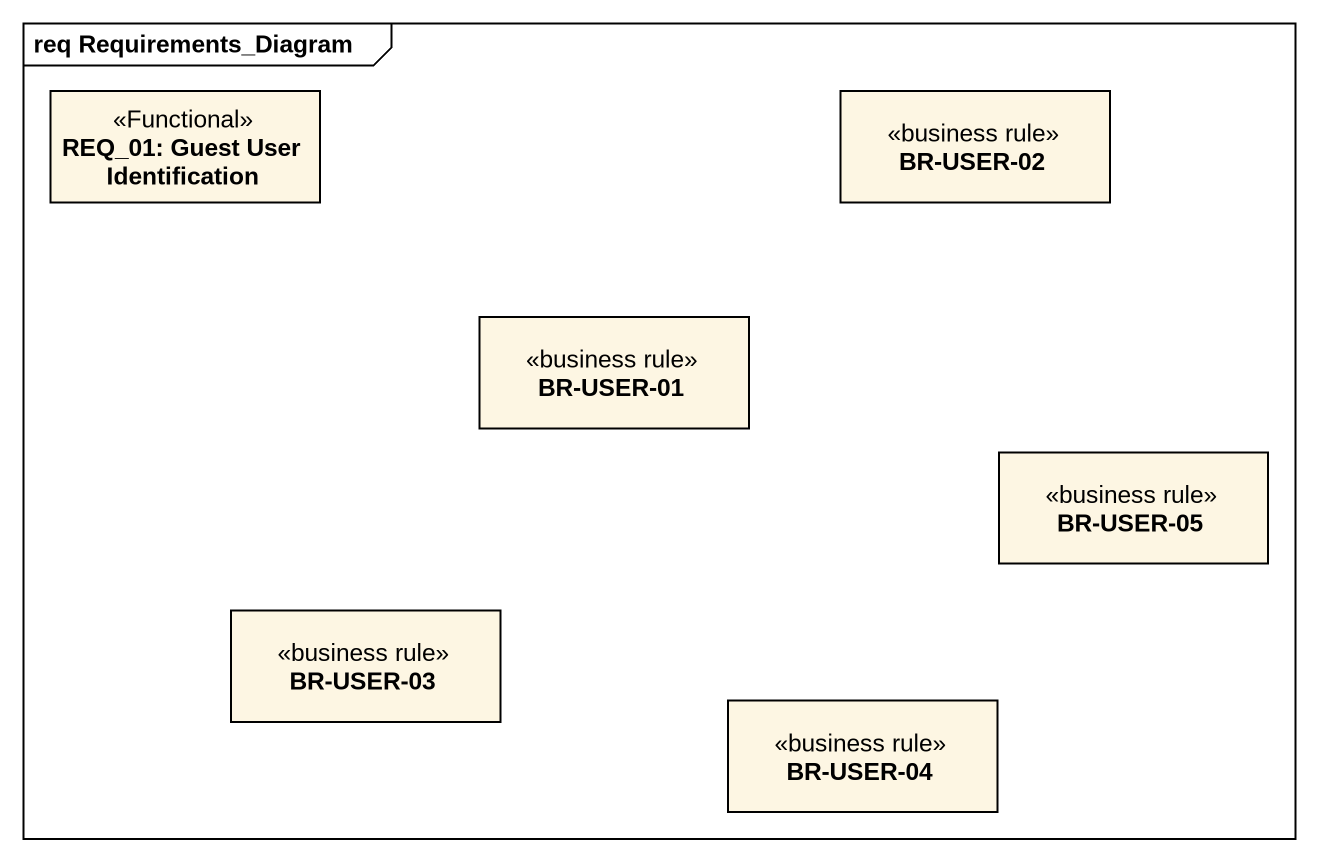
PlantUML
@startuml
mainframe req Requirements_Diagram
hide circle
hide empty members
class "REQ_01: Guest User Identification" as REQ_01_Guest_User <<Functional>>
class "BR-USER-02" as BR_USER_02 <<business rule>>
class "BR-USER-01" as BR_USER_01 <<business rule>>
class "BR-USER-05" as BR_USER_05 <<business rule>>
class "BR-USER-03" as BR_USER_03 <<business rule>>
class "BR-USER-04" as BR_USER_04 <<business rule>>
@enduml
